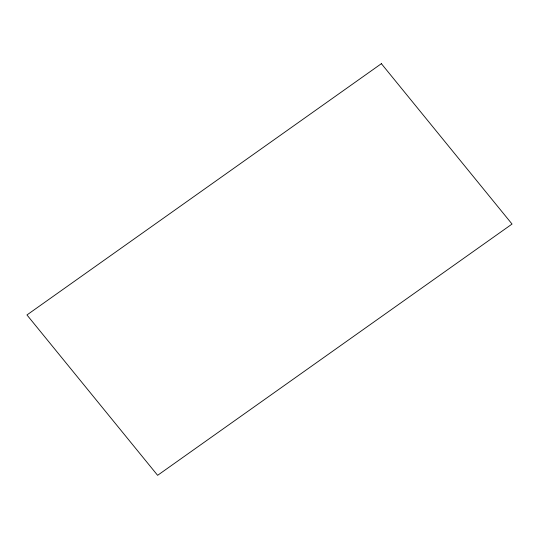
<?xml version="1.0" encoding="UTF-8"?>
<svg xmlns="http://www.w3.org/2000/svg" width="539" height="539" viewBox="0 0 539 539"><rect width="100%" height="100%" fill="white"/><g stroke="black" fill="none" stroke-linecap="round" stroke-linejoin="round"><path stroke-width="0.81" d="M381.383 63.676L26.95 314.951L157.617 475.324L512.05 224.049L381.383 63.676"/></g></svg>
